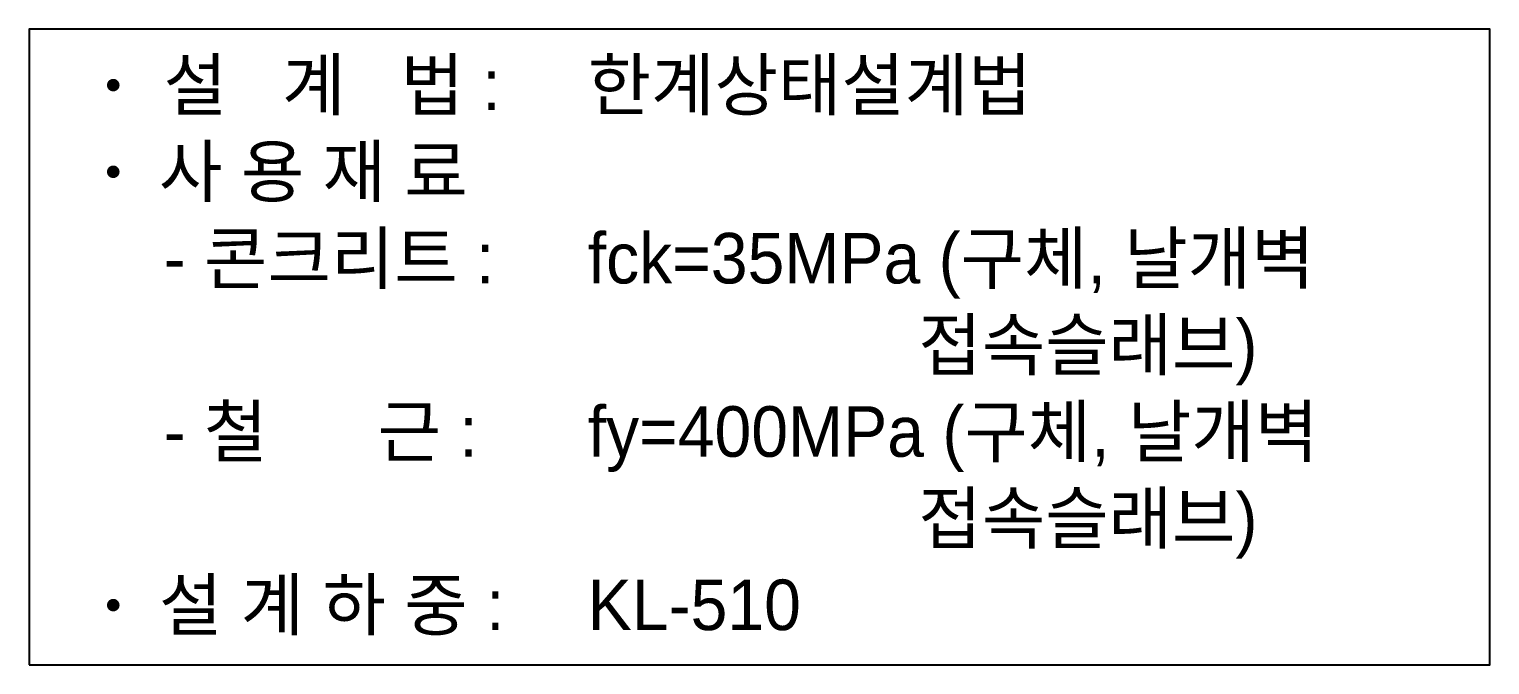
# Model space of a CAD drawing. Extents: x 2629709 to 3675628, y 1179 to 102095.
# Drawn here: x 2948301 to 2953358, y 26250 to 28450 of the extents above; entities that cross this region are included whole.
import ezdxf

# ---------------------------------------------------------------- set-up
doc = ezdxf.new("R2010")
doc.units = 0
doc.header["$LTSCALE"] = 550
doc.header["$MEASUREMENT"] = 0
for name, color, linetype in [('CS-DIMT', 3, 'CONTINUOUS'), ('CS-LEAT', 7, 'CONTINUOUS'), ('CS-NOTE', 3, 'CONTINUOUS')]:
    doc.layers.add(name, color=color, linetype=linetype)
doc.styles.add('돋움', font='Dotum.ttf')

# ---------------------------------------------------------------- blocks, each defined once
blk = doc.blocks.new('A$Cc22b2ba3')
at = {"layer": 'CS-LEAT', "linetype": 'ByBlock'}
blk.add_lwpolyline([(-10615, -4900), (-500, -4900), (-500, -500), (-10615, -500)], close=True, dxfattribs=at)
at = {"layer": 'CS-NOTE', "linetype": 'ByBlock', "const_width": 43.7}
for points in [[(-10054, -887, 1), (-10011, -887, 1)], [(-10054, -1487, 1), (-10011, -1487, 1)], [(-10054, -4487, 1), (-10011, -4487, 1)]]:
    blk.add_lwpolyline(points, format="xyb", close=True, dxfattribs=at)
at = {"layer": 'CS-NOTE', "linetype": 'ByBlock', "style": '돋움'}
for s, p in [('설   계   법 : ', (-9684, -1060)), ('한계상태설계법', (-6747, -1060)), ('사 용 재 료', (-9716, -1660)), ('- 콘크리트 :', (-9684, -2260)), ('fck=35MPa (구체, 날개벽', (-6747, -2260)), ('                  접속슬래브)', (-6747, -2860)), ('- 철      근 :', (-9684, -3460)), ('fy=400MPa (구체, 날개벽', (-6747, -3460)), ('                  접속슬래브)', (-6747, -4060)), ('설 계 하 중 :', (-9716, -4660)), ('KL-510', (-6747, -4660))]:
    blk.add_text(s, height=350, dxfattribs=at).set_placement(p)

msp = doc.modelspace()

# ---------------------------------------------------------------- block references
at = {"layer": 'CS-DIMT', "linetype": 'ByBlock', "xscale": 0.5, "yscale": 0.5, "zscale": 0.5}
msp.add_blockref('A$Cc22b2ba3', (2953608.2, 28700), dxfattribs=at)

doc.saveas('drawing.dxf')
